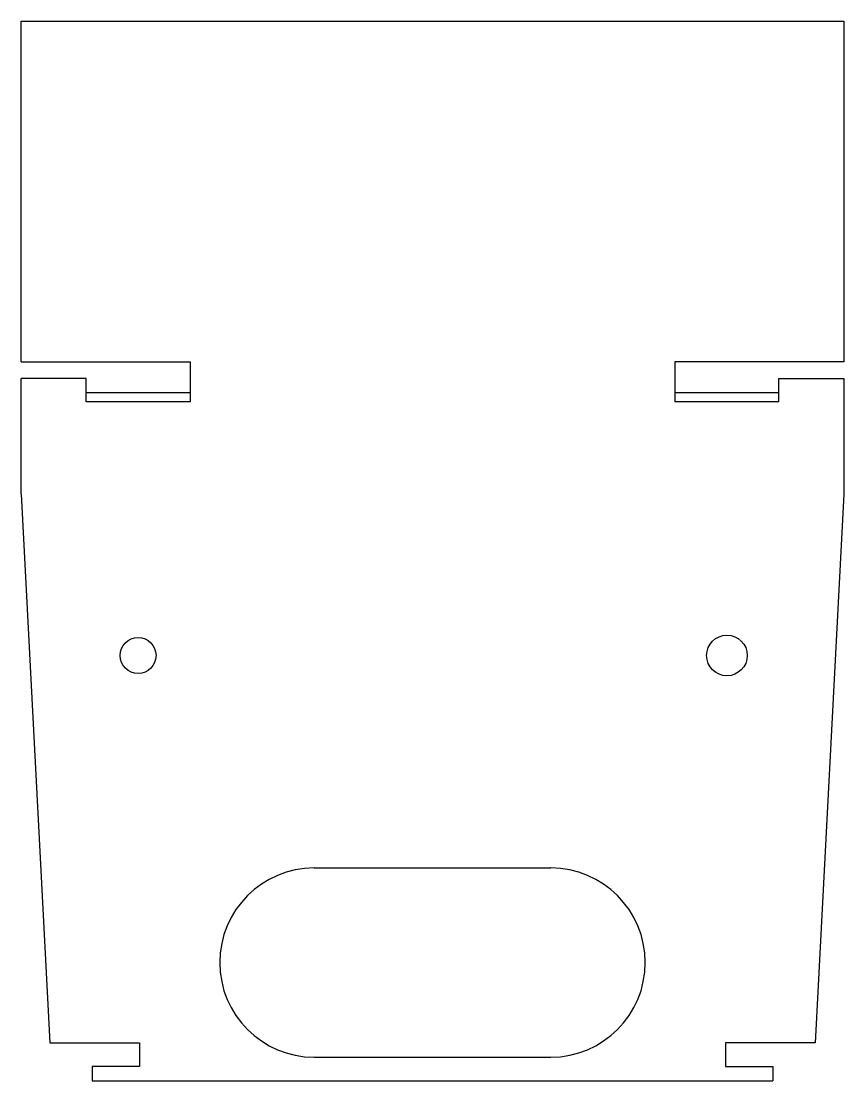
# Model space of a CAD drawing. Header units: millimetres. Extents: x -87 to 87, y -62 to 162.
import ezdxf

# ---------------------------------------------------------------- set-up
doc = ezdxf.new("R2010")
doc.units = ezdxf.units.MM

msp = doc.modelspace()

# ---------------------------------------------------------------- linework, layer by layer
at = {"color": 7, "linetype": 'Continuous', "lineweight": 25}
for p, q in [((-87, 90), (-87, 162)), ((-87, 162), (87, 162)), ((87, 162), (87, 90)), ((-87, 90), (-51.28, 90)), ((-51.28, 90), (-51.28, 81.5)), ((87, 90), (51.28, 90)), ((51.28, 90), (51.28, 81.5)), ((-87, 62), (-87, 86.5)), ((-73.28, 86.5), (-87, 86.5)), ((-73.28, 81.5), (-73.28, 86.5)), ((73.28, 81.5), (73.28, 86.5)), ((73.28, 86.5), (87, 86.5)), ((87, 86.5), (87, 62)), ((-73.28, 83.5), (-51.28, 83.5)), ((51.28, 83.5), (73.28, 83.5)), ((-51.28, 81.5), (-73.28, 81.5)), ((73.28, 81.5), (51.28, 81.5)), ((-87, 62), (-80.92, -54)), ((87, 62), (80.92, -54)), ((-25, -17), (25, -17)), ((-80.92, -54), (-62, -54)), ((-62, -54), (-62, -59)), ((80.92, -54), (62, -54)), ((62, -54), (62, -59)), ((-25, -57), (25, -57)), ((-72, -59), (-72, -62)), ((-62, -59), (-72, -59)), ((62, -59), (72, -59)), ((72, -59), (72, -62)), ((-72, -62), (72, -62))]:
    msp.add_line(p, q, dxfattribs=at)
for centre, radius in [((-62.28, 27.92), 3.8), ((62.28, 27.92), 4.3)]:
    msp.add_circle(centre, radius, dxfattribs=at)
for centre, start, end in [((-25, -37), 90, 270), ((25, -37), 270, 90)]:
    msp.add_arc(centre, 20, start, end, dxfattribs=at)

doc.saveas('drawing.dxf')
